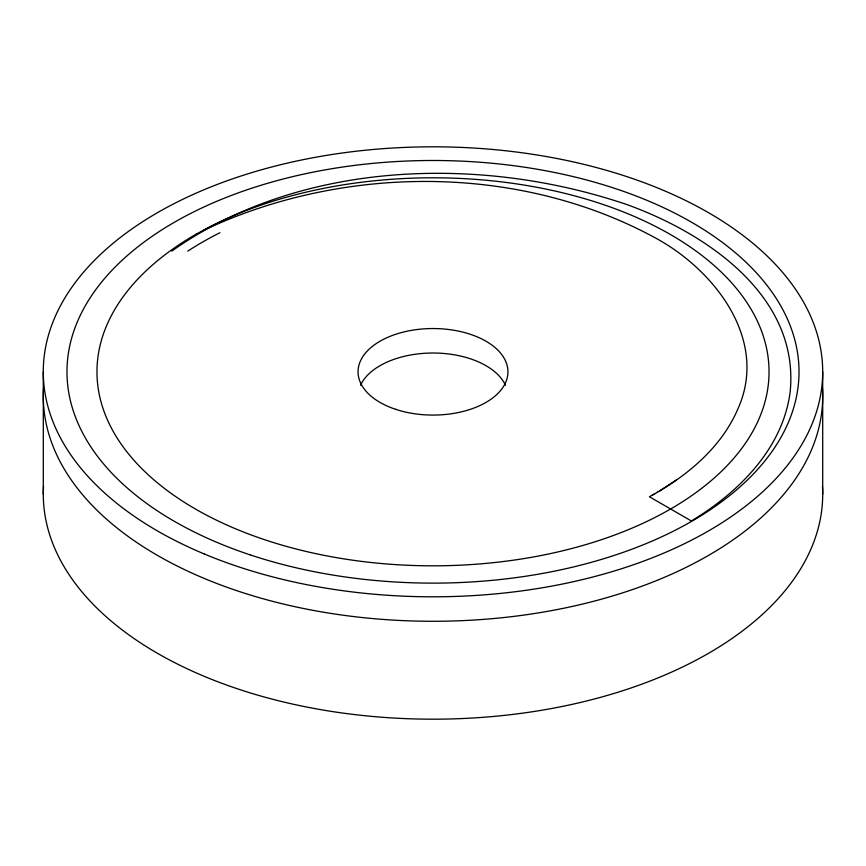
<?xml version="1.0" encoding="UTF-8"?>
<svg xmlns="http://www.w3.org/2000/svg" width="866" height="866" viewBox="0 0 866 866"><rect width="100%" height="100%" fill="white"/><g stroke="black" fill="none" stroke-linecap="round" stroke-linejoin="round"><path stroke-width="1.3" d="M171.739 251.14C300.264 160.069 480.89 155.036 626.648 204.484C706.32 233.149 799.967 296.085 790.128 392.146C782.68 448.999 738.341 492.57 691.393 520.986L649.424 496.759L657.446 492.234M676.508 479.894L659.675 490.914M657.153 492.408C690.819 472.749 722.168 445.557 737.821 409.066C769.354 339.45 713.865 269.174 654.534 237.468C517.716 163.328 342.611 164.605 203.174 230.508M652.12 495.276L654.793 493.772M822.7 371.806L822.7 494.194M43.3 371.806L43.3 494.194M822.473 486.432A389.7 224.987 0 0 1 433 719.181A389.7 224.987 0 0 1 43.527 486.432M187.781 251.108A336.311 199.072 -1.5 0 1 219.953 232.716M822.451 388.26A389.7 224.987 0 0 1 433 621.279A389.7 224.987 0 0 1 43.549 388.26M360.527 385.273A74.941 43.268 0 0 1 433 353.014A74.941 43.268 0 0 1 505.473 385.273M196.311 234.091L195.38 234.621A336.04 194.016 0 0 0 339.234 558.115A336.04 194.016 0 0 0 760.954 329.502A336.04 194.016 0 0 0 210.806 226.264L196.311 234.091M204.333 554.002A389.7 224.987 0 0 0 820.611 395.048A389.7 224.987 0 0 0 274.046 166.38A389.7 224.987 0 0 0 204.333 554.002M249.993 554.814A366.015 211.315 0 0 0 799.015 371.806A366.015 211.315 0 0 0 249.993 188.799A366.015 211.315 0 0 0 249.993 554.814M395.524 409.282A74.941 43.268 0 0 0 507.941 371.806A74.941 43.268 0 0 0 395.524 334.341A74.941 43.268 0 0 0 395.524 409.282"/></g></svg>
